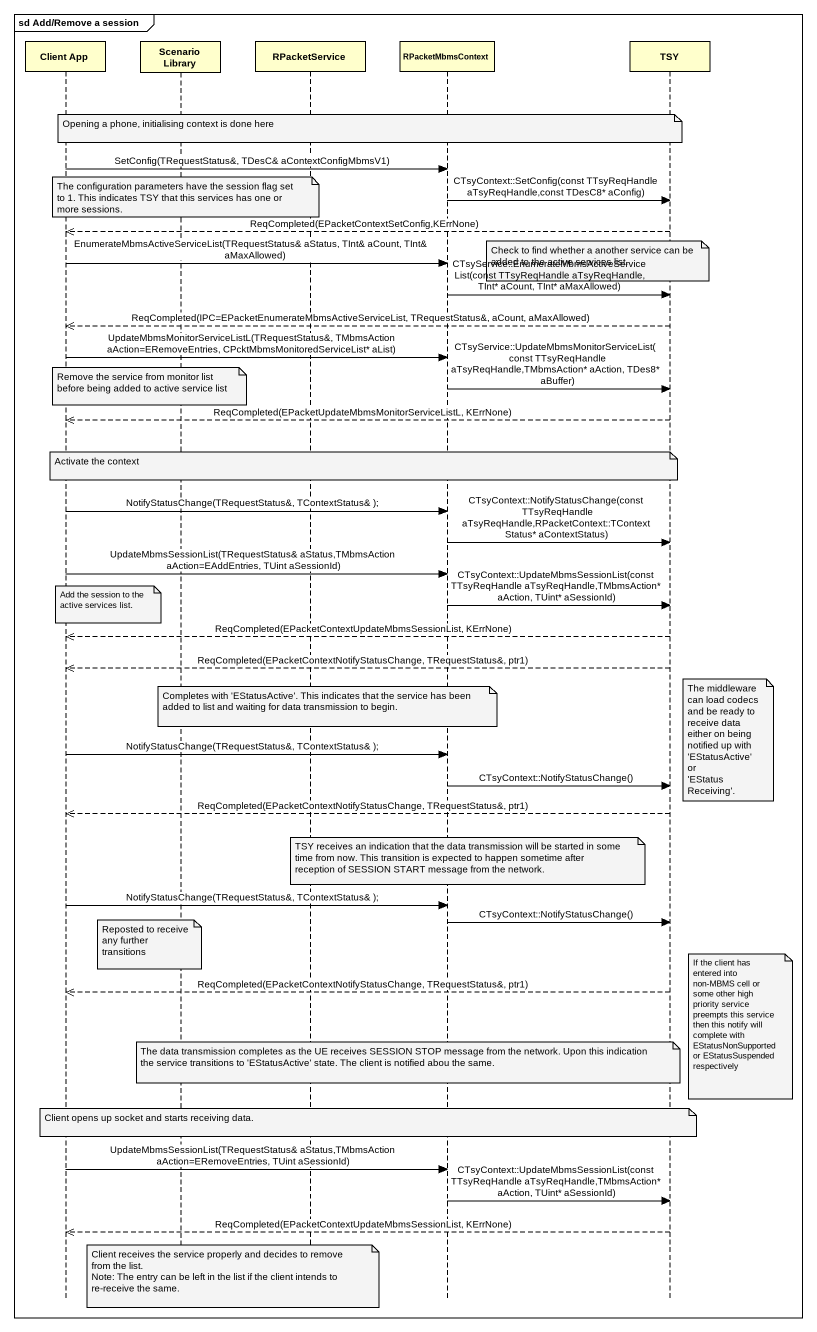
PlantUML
@startuml
mainframe sd Add/Remove a session
hide footbox
participant "Client App" as Client_App
participant "Scenario Library" as Scenario_Library
participant RPacketService
participant RPacketMbmsContext
participant TSY

note over RPacketService : Opening a phone, initialising context is done here
Client_App -> RPacketMbmsContext : SetConfig(TRequestStatus&, TDesC& aContextConfigMbmsV1)
note over Scenario_Library : The configuration parameters have the session flag set to 1. This indicates TSY that this services has one or more sessions.
RPacketMbmsContext -> TSY : CTsyContext::SetConfig(const TTsyReqHandle aTsyReqHandle,const TDesC8* aConfig)
TSY -->> Client_App : ReqCompleted(EPacketContextSetConfig,KErrNone)
note over TSY : Check to find whether a another service can be added to the active services list.
Client_App -> RPacketMbmsContext : EnumerateMbmsActiveServiceList(TRequestStatus& aStatus, TInt& aCount, TInt& aMaxAllowed)
RPacketMbmsContext -> TSY : CTsyService::EnumerateMbmsActiveServiceList(const TTsyReqHandle aTsyReqHandle, TInt* aCount, TInt* aMaxAllowed)
TSY -->> Client_App : ReqCompleted(IPC=EPacketEnumerateMbmsActiveServiceList, TRequestStatus&, aCount, aMaxAllowed)
Client_App -> RPacketMbmsContext : UpdateMbmsMonitorServiceListL(TRequestStatus&, TMbmsAction aAction=ERemoveEntries, CPcktMbmsMonitoredServiceList* aList)
note over Scenario_Library : Remove the service from monitor list before being added to active service list
RPacketMbmsContext -> TSY : CTsyService::UpdateMbmsMonitorServiceList(const TTsyReqHandle aTsyReqHandle,TMbmsAction* aAction, TDes8* aBuffer)
TSY -->> Client_App : ReqCompleted(EPacketUpdateMbmsMonitorServiceListL, KErrNone)
note over RPacketService : Activate the context
Client_App -> RPacketMbmsContext : NotifyStatusChange(TRequestStatus&, TContextStatus& );
RPacketMbmsContext -> TSY : CTsyContext::NotifyStatusChange(const TTsyReqHandle aTsyReqHandle,RPacketContext::TContextStatus* aContextStatus)
Client_App -> RPacketMbmsContext : UpdateMbmsSessionList(TRequestStatus& aStatus,TMbmsAction aAction=EAddEntries, TUint aSessionId)
note over Client_App : Add the session to the active services list.
RPacketMbmsContext -> TSY : CTsyContext::UpdateMbmsSessionList(const TTsyReqHandle aTsyReqHandle,TMbmsAction* aAction, TUint* aSessionId)
TSY -->> Client_App : ReqCompleted(EPacketContextUpdateMbmsSessionList, KErrNone)
TSY -->> Client_App : ReqCompleted(EPacketContextNotifyStatusChange, TRequestStatus&, ptr1)
note over RPacketService : Completes with 'EStatusActive'. This indicates that the service has been added to list and waiting for data transmission to begin.
note right of TSY : The middleware can load codecs and be ready to receive data either on being notified up with 'EStatusActive' or 'EStatusReceiving'.
Client_App -> RPacketMbmsContext : NotifyStatusChange(TRequestStatus&, TContextStatus& );
RPacketMbmsContext -> TSY : CTsyContext::NotifyStatusChange()
TSY -->> Client_App : ReqCompleted(EPacketContextNotifyStatusChange, TRequestStatus&, ptr1)
note over RPacketMbmsContext : TSY receives an indication that the data transmission will be started in some time from now. This transition is expected to happen sometime after reception of SESSION START message from the network.
Client_App -> RPacketMbmsContext : NotifyStatusChange(TRequestStatus&, TContextStatus& );
RPacketMbmsContext -> TSY : CTsyContext::NotifyStatusChange()
note over Scenario_Library : Reposted to receive any further transitions
TSY -->> Client_App : ReqCompleted(EPacketContextNotifyStatusChange, TRequestStatus&, ptr1)
note right of TSY : If the client has entered into non-MBMS cell or some other high priority service preempts this service then this notify will complete with EStatusNonSupported or EStatusSuspended respectively
note over RPacketMbmsContext : The data transmission completes as the UE receives SESSION STOP message from the network. Upon this indication the service transitions to 'EStatusActive' state. The client is notified abou the same.
note over RPacketService : Client opens up socket and starts receiving data.
Client_App -> RPacketMbmsContext : UpdateMbmsSessionList(TRequestStatus& aStatus,TMbmsAction aAction=ERemoveEntries, TUint aSessionId)
RPacketMbmsContext -> TSY : CTsyContext::UpdateMbmsSessionList(const TTsyReqHandle aTsyReqHandle,TMbmsAction* aAction, TUint* aSessionId)
TSY -->> Client_App : ReqCompleted(EPacketContextUpdateMbmsSessionList, KErrNone)
note over Scenario_Library
  Client receives the service properly and decides to remove from the list.
  Note: The entry can be left in the list if the client intends to re-receive the same.
end note
@enduml
